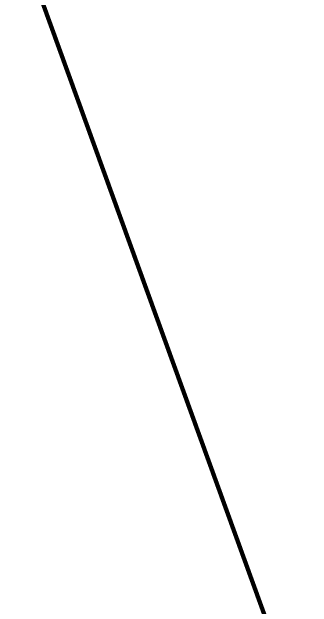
# Model space of a CAD drawing. Header units: metres. Extents: x 568332 to 569219, y 2065964 to 2066430.
# Drawn here: x 568614.59 to 568618.06, y 2066351.83 to 2066358.71 of the extents above; entities that cross this region are included whole.
import ezdxf

# ---------------------------------------------------------------- set-up
doc = ezdxf.new("R2010")
doc.units = ezdxf.units.M
doc.linetypes.add('HIDDEN', pattern=[0.375, 0.25, -0.125])
doc.layers.add('LoLK', color=6, linetype='CONTINUOUS')
doc.layers.add('TIMDUONG', color=1, linetype='CONTINUOUS')

# ---------------------------------------------------------------- blocks, each defined once
blk = doc.blocks.new('M2-T3.4')
at = {"layer": 'TIMDUONG', "color": 1, "linetype": 'HIDDEN', "ltscale": 10, "const_width": 0.05}
blk.add_lwpolyline([(568585.140864188, 2066355.946537791), (568574.7965445638, 2066352.205541732), (568580.4083197439, 2066336.688971124), (568586.8107224401, 2066333.687823556), (568592.4516101531, 2066335.732052325)], close=True, dxfattribs=at)

msp = doc.modelspace()

# ---------------------------------------------------------------- block references
at = {"layer": 'LoLK', "xscale": -1, "rotation": 39.79156131912639}
msp.add_blockref('M2-T3.4', (2327950.914995571, 842512.5659667171), dxfattribs=at)

doc.saveas('drawing.dxf')
